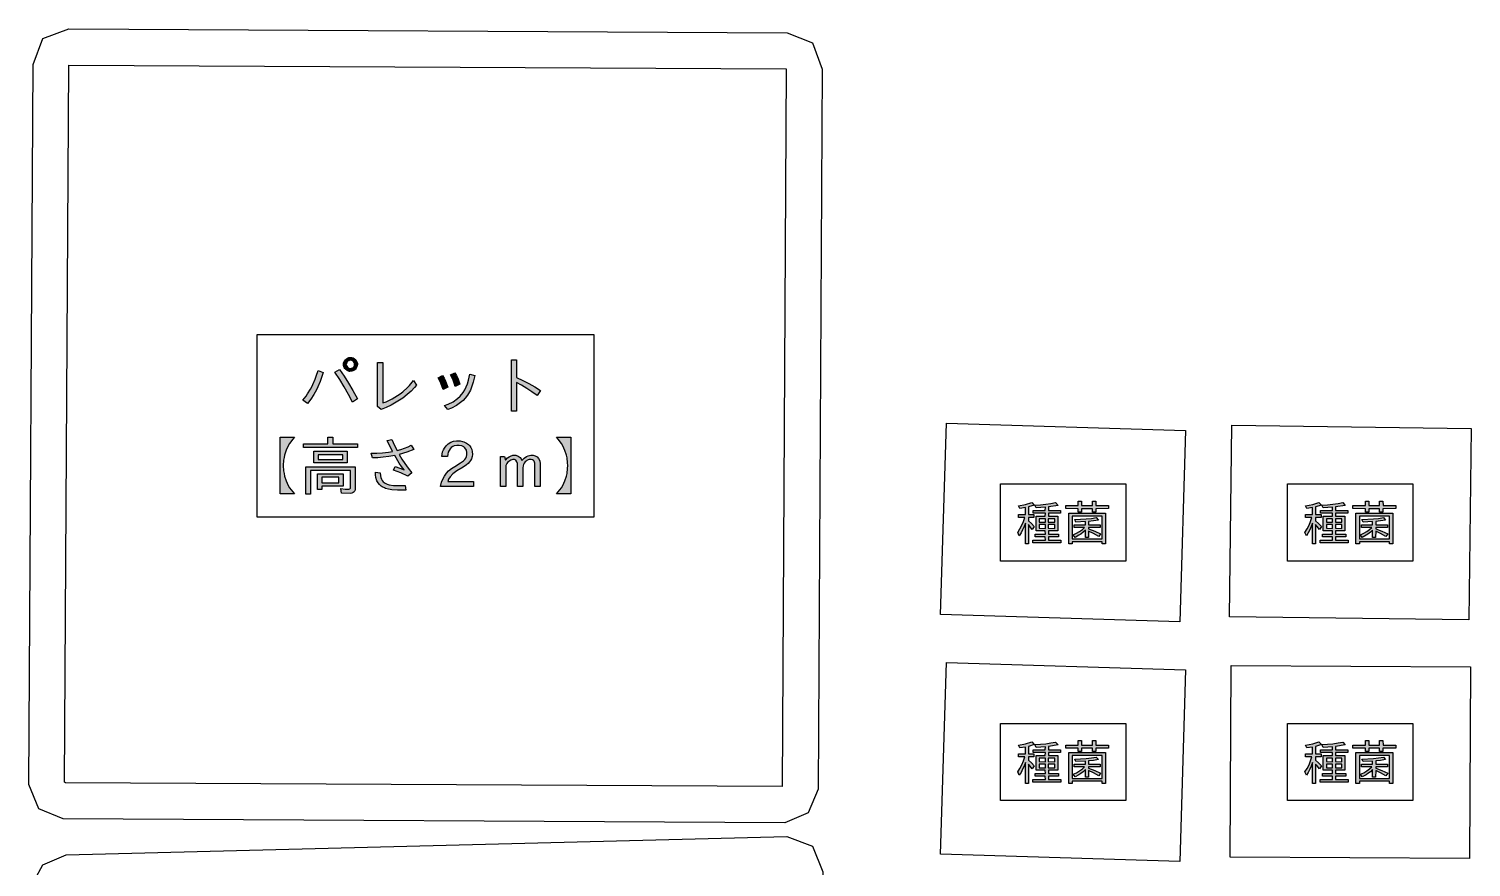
# Model space of a CAD drawing. Header units: millimetres. Extents: x -851 to 12103, y -752 to 16103.
# Drawn here: x 2089 to 5103, y 12330 to 14081 of the extents above; entities that cross this region are included whole.
import ezdxf

# ---------------------------------------------------------------- set-up
doc = ezdxf.new("R2010")
doc.units = ezdxf.units.MM
for name, color, linetype in [('名称ラベル', 1, 'Continuous'), ('荷', 34, 'Continuous'), ('設備', 5, 'Continuous')]:
    doc.layers.add(name, color=color, linetype=linetype)

msp = doc.modelspace()

# ---------------------------------------------------------------- hatches: boundary and pattern name
at = {"layer": '名称ラベル'}
h = msp.add_hatch(color=1, dxfattribs=at)
h.paths.add_polyline_path([(2746.8, 13377.7), (2746.8, 13382.9), (2747.7, 13386.2), (2749.4, 13389), (2751.8, 13391.5), (2754.8, 13393.4), (2757.6, 13394.5), (2764.2, 13394.6), (2766.9, 13393.7), (2768.7, 13392.8), (2772.5, 13389.4), (2774.7, 13385.6), (2775.5, 13383.1), (2775.7, 13380.4), (2775.4, 13377.7), (2774.6, 13375.1), (2773.3, 13372.6), (2771.8, 13370.5), (2770, 13368.8), (2768.1, 13367.5), (2765.9, 13366.6), (2763.6, 13366), (2758.2, 13366.2), (2759.8, 13366.2), (2757.1, 13366.5), (2754.4, 13367.6), (2751, 13370), (2749.3, 13371.9), (2748, 13374)])
h.paths.add_polyline_path([(2758.1, 13388.5), (2755.1, 13386.7), (2753.2, 13384.3), (2752.6, 13382.1), (2752.4, 13380.4), (2752.7, 13378.5), (2753.3, 13376.9), (2755.3, 13374), (2757.6, 13372.4), (2760.4, 13371.6), (2766.6, 13371.6), (2762.7, 13371.8), (2766.1, 13373.2), (2768.6, 13375.8), (2769.7, 13378.5), (2769.7, 13382.3), (2768.8, 13384.6), (2767.3, 13386.5), (2765.5, 13387.9), (2763.2, 13388.9), (2767.3, 13388.9), (2759.4, 13389.1), (2759.8, 13389), (2751.5, 13388.3)])
for points in [[(2817.3, 13384), (2828.8, 13384), (2828.8, 13299.7), (2835.5, 13302.4), (2848, 13308.4), (2854, 13311.8), (2865, 13319.1), (2870.2, 13323.1), (2879.9, 13331.8), (2884.3, 13336.5), (2892.5, 13346.5), (2898.8, 13337), (2894.7, 13331.8), (2887.7, 13324.3), (2879.5, 13317.1), (2870.2, 13310.1), (2856.4, 13301.1), (2846, 13295.3), (2835.7, 13290.2), (2825.4, 13286.1), (2817.3, 13292.3)], [(3097.4, 13282.9), (3097.4, 13390), (3108.2, 13390), (3108.2, 13353), (3121.2, 13346.7), (3133.9, 13340.1), (3146.2, 13333.1), (3158.1, 13325.7), (3151.1, 13315), (3140.2, 13323), (3129.4, 13330.2), (3118.7, 13336.6), (3108.2, 13342.2), (3108.2, 13282.9)], [(2661.4, 13305.9), (2668.3, 13314.3), (2671.5, 13318.8), (2677.4, 13328.3), (2680.2, 13333.4), (2682.7, 13338.6), (2687.4, 13349.6), (2689.5, 13355.4), (2693.3, 13367.5), (2704.2, 13363.7), (2697.8, 13344.7), (2692.8, 13333.1), (2690.1, 13327.5), (2684.3, 13317.1), (2678, 13307.4), (2671.1, 13298.5)], [(2728.7, 13364.2), (2738.3, 13369.3), (2747.6, 13355.9), (2757, 13341.3), (2766.3, 13325.5), (2775.7, 13308.4), (2765, 13301.2), (2757, 13317.6), (2748.2, 13333.5), (2738.8, 13349.1)], [(2944.2, 13352.4), (2953.3, 13356.8), (2956.5, 13351.2), (2959.4, 13345.3), (2964.3, 13332.4), (2954.6, 13327.7), (2949.7, 13340.9)], [(2957.7, 13294.4), (2965.5, 13297.2), (2975.9, 13302.4), (2985, 13308.8), (2990.3, 13313.7), (2996.8, 13321.6), (3000.2, 13327), (3003.1, 13333.1), (3005.7, 13339.9), (3007.8, 13347.3), (3010.3, 13359.6), (3020.7, 13357.1), (3017.6, 13343.1), (3014.9, 13334.5), (3011.6, 13326.7), (3007.7, 13319.4), (3005.6, 13316.1), (3000.9, 13309.8), (2996.4, 13305), (2991.3, 13300.5), (2982.5, 13294.3), (2972.3, 13289), (2964.7, 13285.8)], [(2970, 13358.4), (2979.4, 13362.8), (2982.5, 13357.3), (2985.3, 13351.5), (2987.8, 13345.3), (2989.9, 13338.8), (2980, 13334.2), (2977.9, 13341), (2975.5, 13347.3), (2972.9, 13353.1)], [(2614.1, 13109.7), (2614.1, 13228.3), (2644.2, 13228.3), (2640.4, 13224.1), (2633.9, 13215.2), (2628.7, 13205.9), (2626.6, 13201), (2623.3, 13190.8), (2622.2, 13185.6), (2621.4, 13180.2), (2620.7, 13169), (2621.4, 13157.8), (2622.2, 13152.4), (2623.3, 13147.1), (2626.6, 13137), (2631.2, 13127.3), (2633.9, 13122.7), (2637, 13118.3), (2644.2, 13109.7)], [(2663.1, 13206.8), (2663.1, 13214.7), (2713.9, 13214.7), (2713.9, 13228.6), (2723.9, 13228.6), (2723.9, 13214.7), (2775.5, 13214.7), (2775.5, 13206.8)], [(2804.2, 13195.1), (2816, 13195), (2828.2, 13195.5), (2840.2, 13196.8), (2848.9, 13198.2), (2837.9, 13221.1), (2847.5, 13223.8), (2853.2, 13210.7), (2858.5, 13200.4), (2866.4, 13202.6), (2874, 13205.2), (2881.3, 13208.1), (2888.2, 13211.4), (2893.8, 13202.6), (2878.9, 13196.7), (2863.1, 13192), (2868.7, 13182.5), (2874.9, 13173), (2881.7, 13163.5), (2889, 13153.9), (2880.8, 13146.9), (2866.6, 13153.8), (2851.3, 13159.5), (2854.2, 13167), (2863.9, 13163.8), (2873, 13160.2), (2868, 13166.8), (2863.1, 13173.9), (2853.7, 13189.8), (2841.5, 13187.8), (2829.7, 13186.4), (2818.3, 13185.5), (2807.2, 13185.3)], [(2949.2, 13125.4), (2951.4, 13134.3), (2954.5, 13142.3), (2957.2, 13147.1), (2961.9, 13153.5), (2966.2, 13157.9), (2971.9, 13162.6), (2978.8, 13167.2), (2991.2, 13174.5), (2997.2, 13179), (2999.8, 13181.5), (3002, 13184.5), (3003.4, 13187.7), (3004.2, 13191.2), (3004.3, 13196.4), (3003.2, 13201.3), (3002.3, 13203.4), (2999.6, 13206.8), (2997.9, 13208.2), (2993.6, 13210.1), (2988.3, 13211.1), (2983.3, 13211.2), (2977.9, 13210.1), (2974.7, 13208.6), (2971.8, 13206.5), (2969.3, 13203.9), (2967.2, 13200.6), (2965.5, 13197), (2964.4, 13192.8), (2963.7, 13188.2), (2952, 13188.2), (2952.6, 13193), (2953.7, 13197.5), (2955.2, 13201.7), (2957.2, 13205.5), (2960.9, 13210.4), (2965.5, 13214.6), (2970.8, 13217.7), (2976.6, 13219.8), (2982.9, 13220.7), (2990.3, 13220.4), (2995.1, 13219.5), (2998.1, 13218.6), (3003.6, 13216), (3007.4, 13213.3), (3010.4, 13210.2), (3012.8, 13206.6), (3014.5, 13202.7), (3015.5, 13198.4), (3015.8, 13191.8), (3015.3, 13188.1), (3013.6, 13182.9), (3011.8, 13179.6), (3009.5, 13176.5), (3006.6, 13173.6), (3003.3, 13170.8), (2996.3, 13166), (2983, 13158.2), (2975.1, 13152.1), (2969.1, 13145.5), (2966.2, 13140.7), (2964.2, 13135.8), (3018.4, 13135.8), (3018.4, 13125.4)], [(3191.5, 13228.3), (3221.6, 13228.3), (3221.6, 13109.7), (3191.5, 13109.7), (3195.3, 13114), (3201.8, 13122.8), (3204.6, 13127.4), (3209.1, 13137), (3212.4, 13147.1), (3213.5, 13152.4), (3214.8, 13163.2), (3215, 13168.8), (3214.8, 13174.5), (3213.5, 13185.4), (3212.4, 13190.7), (3209.1, 13200.8), (3204.6, 13210.5), (3201.8, 13215.1), (3195.3, 13224)], [(3074.3, 13125.4), (3074.3, 13188.3), (3082.8, 13188.3), (3084.7, 13180.4), (3089.2, 13184.9), (3092.3, 13187.3), (3095.4, 13189), (3100.1, 13190.5), (3105, 13190.7), (3106.8, 13190.5), (3111.4, 13188.8), (3115.3, 13185.8), (3117.5, 13182.9), (3119.4, 13179.5), (3123.8, 13184.4), (3128.7, 13188), (3132.1, 13189.6), (3137.6, 13190.7), (3142.9, 13190.6), (3147.3, 13189.3), (3151, 13187), (3154, 13183.6), (3156.4, 13178.7), (3157.6, 13172.9), (3157.7, 13125.4), (3146.6, 13125.4), (3146.6, 13170.1), (3146.3, 13173.7), (3144.9, 13177.9), (3143.4, 13179.8), (3141.3, 13181.1), (3138.6, 13181.8), (3137.2, 13181.8), (3134.3, 13181.5), (3132.5, 13181), (3129.8, 13179.6), (3128.1, 13178.3), (3126.5, 13176.8), (3124.3, 13174), (3122.8, 13171), (3122.1, 13168.8), (3121.5, 13164.1), (3121.5, 13125.4), (3110.4, 13125.4), (3110.4, 13170.1), (3110.1, 13173.4), (3108.9, 13176.9), (3106.3, 13180.1), (3103.7, 13181.5), (3100.4, 13181.8), (3095.9, 13180.6), (3091.7, 13177.8), (3089.2, 13175.2), (3087.8, 13173.2), (3086, 13168.9), (3085.4, 13164.1), (3085.4, 13125.4)], [(2667.9, 13109.5), (2667.9, 13166.5), (2770.7, 13166.5), (2770.6, 13119.2), (2770, 13116.5), (2769.4, 13115.3), (2768.6, 13114.3), (2766.5, 13112.6), (2763.8, 13111.5), (2760.4, 13111), (2742.4, 13111.5), (2741.1, 13121), (2749.7, 13119.9), (2757.4, 13119.6), (2759.8, 13120.3), (2760.8, 13121.5), (2761.3, 13123.9), (2761.3, 13158.9), (2677.3, 13158.9), (2677.3, 13109.5)], [(2813.6, 13149.9), (2813.7, 13155.3), (2823.1, 13153.7), (2823.6, 13147.5), (2824.4, 13143.8), (2825.7, 13140.6), (2827.4, 13137.7), (2829.5, 13135.2), (2833.7, 13132), (2837.6, 13130.3), (2842.2, 13128.9), (2850.7, 13127.7), (2860.9, 13127.2), (2875.7, 13127.7), (2876.8, 13117.7), (2859.5, 13117.5), (2847.5, 13118.4), (2840.6, 13119.6), (2834.6, 13121.2), (2831.9, 13122.2), (2827.2, 13124.6), (2825.2, 13126), (2821.6, 13129.2), (2818.7, 13132.9), (2816.5, 13137.1), (2814.3, 13144.4)], [(4155.1, 13029.3), (4159.7, 13036.7), (4163.8, 13044.4), (4167.2, 13052.4), (4170, 13060.7), (4156.5, 13060.8), (4156.5, 13067), (4171.1, 13067.1), (4171.1, 13081.3), (4159.5, 13079.5), (4156.8, 13085.2), (4171.7, 13088), (4184.6, 13091.8), (4189.9, 13086.2), (4177.6, 13082.7), (4177.6, 13067.1), (4188.9, 13067), (4188.9, 13060.8), (4177.6, 13060.8), (4177.6, 13053.7), (4183.7, 13048.3), (4189.8, 13041.9), (4185.5, 13035.7), (4180.8, 13042.1), (4177.6, 13045.8), (4177.6, 13005.3), (4171.1, 13005.3), (4171.1, 13048.7), (4168.5, 13041.6), (4165.5, 13034.8), (4162.2, 13028.4), (4158.5, 13022.5)], [(4255.6, 13079.1), (4255.6, 13085.4), (4281.5, 13085.4), (4281.5, 13094.7), (4288.5, 13094.7), (4288.5, 13085.4), (4311.2, 13085.4), (4311.3, 13094.7), (4318.3, 13094.7), (4318.3, 13085.4), (4344.9, 13085.4), (4344.9, 13079.1), (4318.3, 13079), (4318.3, 13072), (4311.3, 13072), (4311.2, 13079.1), (4288.5, 13079.1), (4288.5, 13072), (4281.5, 13072), (4281.5, 13079.1)], [(4755.1, 13029.3), (4759.7, 13036.7), (4763.8, 13044.4), (4767.2, 13052.4), (4770, 13060.7), (4756.5, 13060.8), (4756.5, 13067), (4771.1, 13067.1), (4771.1, 13081.3), (4759.5, 13079.5), (4756.8, 13085.2), (4771.7, 13088), (4784.6, 13091.8), (4789.9, 13086.2), (4777.6, 13082.7), (4777.6, 13067.1), (4788.9, 13067), (4788.9, 13060.8), (4777.6, 13060.8), (4777.6, 13053.7), (4783.7, 13048.3), (4789.8, 13041.9), (4785.5, 13035.7), (4780.8, 13042.1), (4777.6, 13045.8), (4777.6, 13005.3), (4771.1, 13005.3), (4771.1, 13048.7), (4768.5, 13041.6), (4765.5, 13034.8), (4762.2, 13028.4), (4758.5, 13022.5)], [(4855.6, 13079.1), (4855.6, 13085.4), (4881.5, 13085.4), (4881.5, 13094.7), (4888.5, 13094.7), (4888.5, 13085.4), (4911.2, 13085.4), (4911.3, 13094.7), (4918.3, 13094.7), (4918.3, 13085.4), (4944.9, 13085.4), (4944.9, 13079.1), (4918.3, 13079), (4918.3, 13072), (4911.3, 13072), (4911.2, 13079.1), (4888.5, 13079.1), (4888.5, 13072), (4881.5, 13072), (4881.5, 13079.1)], [(4271.3, 13024.4), (4278.3, 13027.6), (4284.6, 13031.3), (4290.2, 13035.4), (4295, 13039.8), (4273.4, 13039.8), (4273.4, 13045.4), (4296.6, 13045.5), (4296.6, 13051.9), (4276.8, 13051.1), (4274.5, 13056.2), (4298.2, 13057.6), (4309.1, 13058.8), (4319.4, 13060.4), (4323.8, 13054.9), (4313.3, 13053.3), (4303.1, 13052.3), (4303, 13045.5), (4327.6, 13045.4), (4327.6, 13039.8), (4303.1, 13039.8), (4303, 13037), (4316, 13032.1), (4328.3, 13026.6), (4324.5, 13021.2), (4313.5, 13027.1), (4303.1, 13031.9), (4303, 13018.5), (4296.6, 13018.5), (4296.6, 13034.1), (4292, 13029.8), (4286.9, 13025.8), (4283.2, 13023.4), (4275.2, 13019.1)], [(4871.3, 13024.4), (4878.3, 13027.6), (4884.6, 13031.3), (4890.2, 13035.4), (4895, 13039.8), (4873.4, 13039.8), (4873.4, 13045.4), (4896.6, 13045.5), (4896.6, 13051.9), (4876.8, 13051.1), (4874.5, 13056.2), (4898.2, 13057.6), (4909.1, 13058.8), (4919.4, 13060.4), (4923.8, 13054.9), (4913.3, 13053.3), (4903.1, 13052.3), (4903, 13045.5), (4927.6, 13045.4), (4927.6, 13039.8), (4903.1, 13039.8), (4903, 13037), (4916, 13032.1), (4928.3, 13026.6), (4924.5, 13021.2), (4913.5, 13027.1), (4903.1, 13031.9), (4903, 13018.5), (4896.6, 13018.5), (4896.6, 13034.1), (4892, 13029.8), (4886.9, 13025.8), (4883.2, 13023.4), (4875.2, 13019.1)], [(4155.1, 12529.3), (4159.7, 12536.7), (4163.8, 12544.4), (4167.2, 12552.4), (4170, 12560.7), (4156.5, 12560.8), (4156.5, 12567), (4171.1, 12567.1), (4171.1, 12581.3), (4159.5, 12579.5), (4156.8, 12585.2), (4171.7, 12588), (4184.6, 12591.8), (4189.9, 12586.2), (4177.6, 12582.7), (4177.6, 12567.1), (4188.9, 12567), (4188.9, 12560.8), (4177.6, 12560.8), (4177.6, 12553.7), (4183.7, 12548.3), (4189.8, 12541.9), (4185.5, 12535.7), (4180.8, 12542.1), (4177.6, 12545.8), (4177.6, 12505.3), (4171.1, 12505.3), (4171.1, 12548.7), (4168.5, 12541.6), (4165.5, 12534.8), (4162.2, 12528.4), (4158.5, 12522.5)], [(4255.6, 12579.1), (4255.6, 12585.4), (4281.5, 12585.4), (4281.5, 12594.7), (4288.5, 12594.7), (4288.5, 12585.4), (4311.2, 12585.4), (4311.3, 12594.7), (4318.3, 12594.7), (4318.3, 12585.4), (4344.9, 12585.4), (4344.9, 12579.1), (4318.3, 12579), (4318.3, 12572), (4311.3, 12572), (4311.2, 12579.1), (4288.5, 12579.1), (4288.5, 12572), (4281.5, 12572), (4281.5, 12579.1)], [(4755.1, 12529.3), (4759.7, 12536.7), (4763.8, 12544.4), (4767.2, 12552.4), (4770, 12560.7), (4756.5, 12560.8), (4756.5, 12567), (4771.1, 12567.1), (4771.1, 12581.3), (4759.5, 12579.5), (4756.8, 12585.2), (4771.7, 12588), (4784.6, 12591.8), (4789.9, 12586.2), (4777.6, 12582.7), (4777.6, 12567.1), (4788.9, 12567), (4788.9, 12560.8), (4777.6, 12560.8), (4777.6, 12553.7), (4783.7, 12548.3), (4789.8, 12541.9), (4785.5, 12535.7), (4780.8, 12542.1), (4777.6, 12545.8), (4777.6, 12505.3), (4771.1, 12505.3), (4771.1, 12548.7), (4768.5, 12541.6), (4765.5, 12534.8), (4762.2, 12528.4), (4758.5, 12522.5)], [(4855.6, 12579.1), (4855.6, 12585.4), (4881.5, 12585.4), (4881.5, 12594.7), (4888.5, 12594.7), (4888.5, 12585.4), (4911.2, 12585.4), (4911.3, 12594.7), (4918.3, 12594.7), (4918.3, 12585.4), (4944.9, 12585.4), (4944.9, 12579.1), (4918.3, 12579), (4918.3, 12572), (4911.3, 12572), (4911.2, 12579.1), (4888.5, 12579.1), (4888.5, 12572), (4881.5, 12572), (4881.5, 12579.1)], [(4271.3, 12524.4), (4278.3, 12527.6), (4284.6, 12531.3), (4290.2, 12535.4), (4295, 12539.8), (4273.4, 12539.8), (4273.4, 12545.4), (4296.6, 12545.5), (4296.6, 12551.9), (4276.8, 12551.1), (4274.5, 12556.2), (4298.2, 12557.6), (4309.1, 12558.8), (4319.4, 12560.4), (4323.8, 12554.9), (4313.3, 12553.3), (4303.1, 12552.3), (4303, 12545.5), (4327.6, 12545.4), (4327.6, 12539.8), (4303.1, 12539.8), (4303, 12537), (4316, 12532.1), (4328.3, 12526.6), (4324.5, 12521.2), (4313.5, 12527.1), (4303.1, 12531.9), (4303, 12518.5), (4296.6, 12518.5), (4296.6, 12534.1), (4292, 12529.8), (4286.9, 12525.8), (4283.2, 12523.4), (4275.2, 12519.1)], [(4871.3, 12524.4), (4878.3, 12527.6), (4884.6, 12531.3), (4890.2, 12535.4), (4895, 12539.8), (4873.4, 12539.8), (4873.4, 12545.4), (4896.6, 12545.5), (4896.6, 12551.9), (4876.8, 12551.1), (4874.5, 12556.2), (4898.2, 12557.6), (4909.1, 12558.8), (4919.4, 12560.4), (4923.8, 12554.9), (4913.3, 12553.3), (4903.1, 12552.3), (4903, 12545.5), (4927.6, 12545.4), (4927.6, 12539.8), (4903.1, 12539.8), (4903, 12537), (4916, 12532.1), (4928.3, 12526.6), (4924.5, 12521.2), (4913.5, 12527.1), (4903.1, 12531.9), (4903, 12518.5), (4896.6, 12518.5), (4896.6, 12534.1), (4892, 12529.8), (4886.9, 12525.8), (4883.2, 12523.4), (4875.2, 12519.1)]]:
    msp.add_hatch(color=1, dxfattribs=at).paths.add_polyline_path(points)
h = msp.add_hatch(color=1, dxfattribs=at)
h.paths.add_polyline_path([(2684.5, 13174.4), (2684.5, 13198.9), (2754.2, 13198.9), (2754.2, 13174.4)])
h.paths.add_polyline_path([(2693.7, 13191.7), (2693.7, 13181.6), (2744.9, 13181.6), (2744.9, 13191.7)])
h = msp.add_hatch(color=1, dxfattribs=at)
h.paths.add_polyline_path([(2692.3, 13118.7), (2692.3, 13151.5), (2745.8, 13151.5), (2745.8, 13126.3), (2701.2, 13126.3), (2701.1, 13118.7)])
h.paths.add_polyline_path([(2701.2, 13144.5), (2701.2, 13133.3), (2737, 13133.3), (2737, 13144.5)])
h = msp.add_hatch(color=1, dxfattribs=at)
h.paths.add_polyline_path([(4187, 13007.8), (4187, 13013.5), (4212.9, 13013.5), (4212.8, 13020.4), (4191.9, 13020.4), (4191.9, 13025.8), (4212.8, 13025.8), (4212.8, 13032.6), (4193.7, 13032.6), (4193.7, 13063.4), (4212.8, 13063.4), (4212.8, 13069.7), (4187.8, 13069.7), (4187.8, 13075.3), (4212.8, 13075.3), (4212.8, 13082), (4193.6, 13080.7), (4190.8, 13086.5), (4202.6, 13087.1), (4213.8, 13088.1), (4224.4, 13089.7), (4234.4, 13091.7), (4239.5, 13085.8), (4219.3, 13082.7), (4219.3, 13075.3), (4244.6, 13075.3), (4244.6, 13069.7), (4219.3, 13069.7), (4219.3, 13063.4), (4238.9, 13063.4), (4238.9, 13032.6), (4219.3, 13032.6), (4219.3, 13025.8), (4240.5, 13025.8), (4240.5, 13020.4), (4219.3, 13020.4), (4219.3, 13013.5), (4245.5, 13013.5), (4245.5, 13007.8)])
h.paths.add_polyline_path([(4219.1, 13038), (4232.6, 13037.9), (4232.6, 13045.7), (4219.1, 13045.8)])
h.paths.add_polyline_path([(4219.1, 13050.7), (4232.6, 13050.6), (4232.6, 13058.1), (4219.1, 13058.1)])
h.paths.add_polyline_path([(4200.1, 13038), (4213, 13037.9), (4213, 13045.7), (4200.1, 13045.8)])
h.paths.add_polyline_path([(4200.1, 13050.7), (4213, 13050.6), (4213, 13058.1), (4200.1, 13058.1)])
h = msp.add_hatch(color=1, dxfattribs=at)
h.paths.add_polyline_path([(4787, 13007.8), (4787, 13013.5), (4812.9, 13013.5), (4812.8, 13020.4), (4791.9, 13020.4), (4791.9, 13025.8), (4812.8, 13025.8), (4812.8, 13032.6), (4793.7, 13032.6), (4793.7, 13063.4), (4812.8, 13063.4), (4812.8, 13069.7), (4787.8, 13069.7), (4787.8, 13075.3), (4812.8, 13075.3), (4812.8, 13082), (4793.6, 13080.7), (4790.8, 13086.5), (4802.6, 13087.1), (4813.8, 13088.1), (4824.4, 13089.7), (4834.4, 13091.7), (4839.5, 13085.8), (4819.3, 13082.7), (4819.3, 13075.3), (4844.6, 13075.3), (4844.6, 13069.7), (4819.3, 13069.7), (4819.3, 13063.4), (4838.9, 13063.4), (4838.9, 13032.6), (4819.3, 13032.6), (4819.3, 13025.8), (4840.5, 13025.8), (4840.5, 13020.4), (4819.3, 13020.4), (4819.3, 13013.5), (4845.5, 13013.5), (4845.5, 13007.8)])
h.paths.add_polyline_path([(4819.1, 13038), (4832.6, 13037.9), (4832.6, 13045.7), (4819.1, 13045.8)])
h.paths.add_polyline_path([(4819.1, 13050.7), (4832.6, 13050.6), (4832.6, 13058.1), (4819.1, 13058.1)])
h.paths.add_polyline_path([(4800.1, 13038), (4813, 13037.9), (4813, 13045.7), (4800.1, 13045.8)])
h.paths.add_polyline_path([(4800.1, 13050.7), (4813, 13050.6), (4813, 13058.1), (4800.1, 13058.1)])
h = msp.add_hatch(color=1, dxfattribs=at)
h.paths.add_polyline_path([(4261.9, 13069.6), (4338.9, 13069.6), (4338.9, 13005.3), (4331.8, 13005.3), (4331.8, 13009.8), (4269, 13009.8), (4269, 13005.3), (4261.9, 13005.3)])
h.paths.add_polyline_path([(4331.8, 13015.8), (4331.8, 13063.6), (4269, 13063.6), (4269, 13015.8)])
h = msp.add_hatch(color=1, dxfattribs=at)
h.paths.add_polyline_path([(4861.9, 13069.6), (4938.9, 13069.6), (4938.9, 13005.3), (4931.8, 13005.3), (4931.8, 13009.8), (4869, 13009.8), (4869, 13005.3), (4861.9, 13005.3)])
h.paths.add_polyline_path([(4931.8, 13015.8), (4931.8, 13063.6), (4869, 13063.6), (4869, 13015.8)])
h = msp.add_hatch(color=1, dxfattribs=at)
h.paths.add_polyline_path([(4187, 12507.8), (4187, 12513.5), (4212.9, 12513.5), (4212.8, 12520.4), (4191.9, 12520.4), (4191.9, 12525.8), (4212.8, 12525.8), (4212.8, 12532.6), (4193.7, 12532.6), (4193.7, 12563.4), (4212.8, 12563.4), (4212.8, 12569.7), (4187.8, 12569.7), (4187.8, 12575.3), (4212.8, 12575.3), (4212.8, 12582), (4193.6, 12580.7), (4190.8, 12586.5), (4202.6, 12587.1), (4213.8, 12588.1), (4224.4, 12589.7), (4234.4, 12591.7), (4239.5, 12585.8), (4219.3, 12582.7), (4219.3, 12575.3), (4244.6, 12575.3), (4244.6, 12569.7), (4219.3, 12569.7), (4219.3, 12563.4), (4238.9, 12563.4), (4238.9, 12532.6), (4219.3, 12532.6), (4219.3, 12525.8), (4240.5, 12525.8), (4240.5, 12520.4), (4219.3, 12520.4), (4219.3, 12513.5), (4245.5, 12513.5), (4245.5, 12507.8)])
h.paths.add_polyline_path([(4219.1, 12538), (4232.6, 12537.9), (4232.6, 12545.7), (4219.1, 12545.8)])
h.paths.add_polyline_path([(4219.1, 12550.7), (4232.6, 12550.6), (4232.6, 12558.1), (4219.1, 12558.1)])
h.paths.add_polyline_path([(4200.1, 12538), (4213, 12537.9), (4213, 12545.7), (4200.1, 12545.8)])
h.paths.add_polyline_path([(4200.1, 12550.7), (4213, 12550.6), (4213, 12558.1), (4200.1, 12558.1)])
h = msp.add_hatch(color=1, dxfattribs=at)
h.paths.add_polyline_path([(4261.9, 12569.6), (4338.9, 12569.6), (4338.9, 12505.3), (4331.8, 12505.3), (4331.8, 12509.8), (4269, 12509.8), (4269, 12505.3), (4261.9, 12505.3)])
h.paths.add_polyline_path([(4331.8, 12515.8), (4331.8, 12563.6), (4269, 12563.6), (4269, 12515.8)])
h = msp.add_hatch(color=1, dxfattribs=at)
h.paths.add_polyline_path([(4787, 12507.8), (4787, 12513.5), (4812.9, 12513.5), (4812.8, 12520.4), (4791.9, 12520.4), (4791.9, 12525.8), (4812.8, 12525.8), (4812.8, 12532.6), (4793.7, 12532.6), (4793.7, 12563.4), (4812.8, 12563.4), (4812.8, 12569.7), (4787.8, 12569.7), (4787.8, 12575.3), (4812.8, 12575.3), (4812.8, 12582), (4793.6, 12580.7), (4790.8, 12586.5), (4802.6, 12587.1), (4813.8, 12588.1), (4824.4, 12589.7), (4834.4, 12591.7), (4839.5, 12585.8), (4819.3, 12582.7), (4819.3, 12575.3), (4844.6, 12575.3), (4844.6, 12569.7), (4819.3, 12569.7), (4819.3, 12563.4), (4838.9, 12563.4), (4838.9, 12532.6), (4819.3, 12532.6), (4819.3, 12525.8), (4840.5, 12525.8), (4840.5, 12520.4), (4819.3, 12520.4), (4819.3, 12513.5), (4845.5, 12513.5), (4845.5, 12507.8)])
h.paths.add_polyline_path([(4819.1, 12538), (4832.6, 12537.9), (4832.6, 12545.7), (4819.1, 12545.8)])
h.paths.add_polyline_path([(4819.1, 12550.7), (4832.6, 12550.6), (4832.6, 12558.1), (4819.1, 12558.1)])
h.paths.add_polyline_path([(4800.1, 12538), (4813, 12537.9), (4813, 12545.7), (4800.1, 12545.8)])
h.paths.add_polyline_path([(4800.1, 12550.7), (4813, 12550.6), (4813, 12558.1), (4800.1, 12558.1)])
h = msp.add_hatch(color=1, dxfattribs=at)
h.paths.add_polyline_path([(4861.9, 12569.6), (4938.9, 12569.6), (4938.9, 12505.3), (4931.8, 12505.3), (4931.8, 12509.8), (4869, 12509.8), (4869, 12505.3), (4861.9, 12505.3)])
h.paths.add_polyline_path([(4931.8, 12515.8), (4931.8, 12563.6), (4869, 12563.6), (4869, 12515.8)])

# ---------------------------------------------------------------- linework, layer by layer
for points in [[(2566.1, 13061.5), (2566.1, 13442.9), (3269.6, 13442.9), (3269.6, 13061.5)], [(2746.8, 13377.7), (2746.8, 13382.9), (2747.7, 13386.1), (2749.4, 13389), (2751.8, 13391.5), (2754.8, 13393.5), (2757.6, 13394.5), (2764.2, 13394.6), (2766.9, 13393.7), (2768.7, 13392.8), (2772.5, 13389.5), (2774.7, 13385.6), (2775.5, 13383.1), (2775.7, 13380.4), (2775.4, 13377.7), (2774.6, 13375.1), (2773.3, 13372.6), (2771.8, 13370.5), (2770, 13368.9), (2768.1, 13367.5), (2765.9, 13366.6), (2763.6, 13366), (2758.2, 13366.2), (2759.8, 13366.2), (2757.1, 13366.5), (2754.4, 13367.6), (2751, 13370), (2749.3, 13371.9), (2748, 13374)], [(2758.1, 13388.5), (2755.1, 13386.7), (2753.2, 13384.3), (2752.6, 13382.1), (2752.4, 13380.4), (2752.7, 13378.5), (2753.3, 13376.9), (2755.3, 13374), (2757.6, 13372.4), (2760.4, 13371.6), (2766.6, 13371.6), (2762.7, 13371.8), (2766.1, 13373.2), (2768.6, 13375.8), (2769.7, 13378.5), (2769.7, 13382.3), (2768.8, 13384.6), (2767.3, 13386.5), (2765.5, 13387.9), (2763.2, 13388.9), (2767.3, 13388.9), (2759.4, 13389.1), (2759.8, 13389), (2751.5, 13388.3)], [(2817.3, 13384), (2828.8, 13384), (2828.8, 13299.7), (2835.5, 13302.4), (2848, 13308.4), (2853.9, 13311.8), (2865.1, 13319.1), (2870.2, 13323.1), (2879.9, 13331.8), (2884.3, 13336.5), (2892.5, 13346.5), (2898.8, 13337), (2894.7, 13331.8), (2887.7, 13324.3), (2879.5, 13317.1), (2870.2, 13310), (2856.4, 13301.1), (2846, 13295.3), (2835.7, 13290.2), (2825.4, 13286), (2817.3, 13292.3)], [(3097.4, 13282.9), (3097.4, 13390), (3108.2, 13390), (3108.2, 13353), (3121.2, 13346.7), (3133.9, 13340.1), (3146.2, 13333.1), (3158.1, 13325.7), (3151.1, 13315), (3140.2, 13323), (3129.4, 13330.2), (3118.7, 13336.6), (3108.2, 13342.2), (3108.2, 13282.9)], [(2661.4, 13305.9), (2668.3, 13314.3), (2671.5, 13318.8), (2677.4, 13328.3), (2680.2, 13333.4), (2682.7, 13338.6), (2687.4, 13349.6), (2689.6, 13355.4), (2693.3, 13367.5), (2704.2, 13363.7), (2697.8, 13344.8), (2692.8, 13333.1), (2690.1, 13327.5), (2684.3, 13317.1), (2678, 13307.4), (2671.1, 13298.5)], [(2728.7, 13364.2), (2738.3, 13369.3), (2747.6, 13355.9), (2757, 13341.3), (2766.3, 13325.5), (2775.7, 13308.4), (2765, 13301.2), (2757, 13317.6), (2748.2, 13333.5), (2738.8, 13349.1)], [(2944.2, 13352.4), (2953.3, 13356.8), (2956.5, 13351.2), (2959.4, 13345.3), (2964.3, 13332.4), (2954.6, 13327.7), (2949.7, 13340.9)], [(2957.7, 13294.4), (2965.5, 13297.2), (2975.9, 13302.4), (2985, 13308.8), (2990.3, 13313.7), (2996.8, 13321.6), (3000.2, 13327), (3003.1, 13333.1), (3005.7, 13339.9), (3007.8, 13347.3), (3010.3, 13359.6), (3020.7, 13357.1), (3017.6, 13343.1), (3014.9, 13334.5), (3011.6, 13326.6), (3007.7, 13319.4), (3005.6, 13316.1), (3000.9, 13309.8), (2996.4, 13305), (2991.3, 13300.5), (2982.5, 13294.3), (2972.3, 13289), (2964.7, 13285.8)], [(2970, 13358.4), (2979.4, 13362.8), (2982.5, 13357.3), (2985.3, 13351.5), (2987.8, 13345.3), (2989.9, 13338.8), (2980, 13334.2), (2977.9, 13341), (2975.5, 13347.3), (2972.9, 13353.1)], [(2614.1, 13109.7), (2614.1, 13228.3), (2644.2, 13228.3), (2640.4, 13224.1), (2633.9, 13215.2), (2628.7, 13205.9), (2626.6, 13201), (2623.3, 13190.9), (2622.2, 13185.6), (2621.4, 13180.2), (2620.7, 13169), (2621.4, 13157.8), (2622.2, 13152.4), (2623.3, 13147.1), (2626.6, 13137), (2631.2, 13127.3), (2633.9, 13122.7), (2637, 13118.3), (2644.2, 13109.7)], [(2663.1, 13206.8), (2663.1, 13214.7), (2713.9, 13214.7), (2713.9, 13228.5), (2723.9, 13228.5), (2723.9, 13214.7), (2775.5, 13214.7), (2775.5, 13206.8)], [(2804.2, 13195.1), (2816, 13195), (2828.2, 13195.5), (2840.2, 13196.8), (2848.9, 13198.2), (2837.9, 13221.1), (2847.5, 13223.8), (2853.2, 13210.7), (2858.5, 13200.4), (2866.4, 13202.6), (2874, 13205.2), (2881.3, 13208.1), (2888.2, 13211.4), (2893.8, 13202.6), (2878.9, 13196.7), (2863.1, 13192), (2868.7, 13182.5), (2874.9, 13173), (2881.7, 13163.5), (2889, 13153.9), (2880.8, 13146.9), (2866.6, 13153.8), (2851.3, 13159.5), (2854.2, 13167), (2863.9, 13163.8), (2873, 13160.2), (2868, 13166.8), (2863.1, 13173.9), (2853.7, 13189.8), (2841.5, 13187.8), (2829.7, 13186.4), (2818.3, 13185.5), (2807.2, 13185.3)], [(2949.2, 13125.4), (2951.4, 13134.3), (2954.5, 13142.3), (2957.2, 13147.1), (2961.9, 13153.5), (2966.2, 13157.9), (2971.9, 13162.6), (2978.8, 13167.2), (2991.2, 13174.5), (2997.2, 13179), (2999.8, 13181.5), (3002, 13184.5), (3003.4, 13187.7), (3004.2, 13191.2), (3004.2, 13196.4), (3003.2, 13201.3), (3002.2, 13203.4), (2999.6, 13206.8), (2997.8, 13208.2), (2993.6, 13210.1), (2988.3, 13211.1), (2983.3, 13211.2), (2977.8, 13210.1), (2974.7, 13208.6), (2971.8, 13206.5), (2969.3, 13203.9), (2967.2, 13200.6), (2965.5, 13197), (2964.4, 13192.8), (2963.7, 13188.2), (2952, 13188.2), (2952.6, 13193), (2953.7, 13197.5), (2955.2, 13201.7), (2957.2, 13205.5), (2960.9, 13210.4), (2965.5, 13214.6), (2970.8, 13217.7), (2976.6, 13219.8), (2982.9, 13220.7), (2990.3, 13220.4), (2995.1, 13219.5), (2998.1, 13218.6), (3003.6, 13216), (3007.4, 13213.2), (3010.4, 13210.1), (3012.8, 13206.6), (3014.5, 13202.7), (3015.6, 13198.4), (3015.8, 13191.8), (3015.3, 13188.1), (3013.6, 13182.9), (3011.8, 13179.6), (3009.5, 13176.5), (3006.7, 13173.6), (3003.3, 13170.8), (2996.2, 13166), (2983, 13158.2), (2975.1, 13152.1), (2969.1, 13145.5), (2966.2, 13140.7), (2964.2, 13135.8), (3018.4, 13135.8), (3018.4, 13125.4)], [(3191.5, 13228.3), (3221.6, 13228.3), (3221.6, 13109.7), (3191.5, 13109.7), (3195.3, 13114), (3201.8, 13122.8), (3204.6, 13127.4), (3209.1, 13137), (3212.4, 13147.1), (3213.5, 13152.4), (3214.8, 13163.2), (3215, 13168.9), (3214.8, 13174.5), (3213.5, 13185.4), (3212.4, 13190.7), (3209.1, 13200.8), (3204.6, 13210.5), (3201.8, 13215.1), (3195.3, 13224)], [(2684.4, 13174.4), (2684.4, 13198.9), (2754.2, 13198.9), (2754.2, 13174.4)], [(2693.7, 13191.7), (2693.7, 13181.6), (2744.9, 13181.6), (2744.9, 13191.7)], [(3074.3, 13125.4), (3074.3, 13188.3), (3082.8, 13188.3), (3084.7, 13180.4), (3089.2, 13184.9), (3092.3, 13187.2), (3095.4, 13189), (3100.1, 13190.5), (3105.1, 13190.7), (3106.8, 13190.5), (3111.4, 13188.8), (3115.3, 13185.8), (3117.5, 13182.9), (3119.4, 13179.5), (3123.8, 13184.4), (3128.7, 13188), (3132.1, 13189.5), (3137.6, 13190.7), (3142.9, 13190.6), (3147.3, 13189.3), (3151, 13187), (3154, 13183.6), (3156.4, 13178.8), (3157.6, 13172.9), (3157.7, 13125.4), (3146.6, 13125.4), (3146.6, 13170.1), (3146.3, 13173.7), (3144.9, 13177.9), (3143.4, 13179.8), (3141.3, 13181.1), (3138.6, 13181.8), (3137.2, 13181.8), (3134.3, 13181.5), (3132.5, 13181), (3129.8, 13179.6), (3128.1, 13178.3), (3126.4, 13176.8), (3124.3, 13174), (3122.8, 13171), (3122.1, 13168.8), (3121.5, 13164.1), (3121.5, 13125.4), (3110.4, 13125.4), (3110.4, 13170.1), (3110.1, 13173.4), (3108.9, 13176.9), (3106.3, 13180), (3103.7, 13181.5), (3100.4, 13181.8), (3095.9, 13180.6), (3091.7, 13177.8), (3089.2, 13175.2), (3087.8, 13173.2), (3086, 13168.9), (3085.4, 13164.1), (3085.4, 13125.4)], [(2667.9, 13109.5), (2667.9, 13166.5), (2770.7, 13166.5), (2770.6, 13119.2), (2769.9, 13116.5), (2769.3, 13115.3), (2768.6, 13114.3), (2766.5, 13112.6), (2763.8, 13111.5), (2760.4, 13111), (2742.4, 13111.5), (2741.1, 13121), (2749.7, 13119.9), (2757.4, 13119.6), (2759.8, 13120.3), (2760.8, 13121.5), (2761.3, 13123.9), (2761.3, 13158.9), (2677.3, 13158.9), (2677.3, 13109.5)], [(2692.3, 13118.7), (2692.3, 13151.5), (2745.8, 13151.5), (2745.8, 13126.3), (2701.2, 13126.3), (2701.1, 13118.7)], [(2701.2, 13144.5), (2701.2, 13133.3), (2737, 13133.3), (2736.9, 13144.5)], [(2813.6, 13149.9), (2813.7, 13155.3), (2823.1, 13153.7), (2823.6, 13147.5), (2824.4, 13143.8), (2825.7, 13140.6), (2827.4, 13137.7), (2829.5, 13135.2), (2833.7, 13132), (2837.6, 13130.3), (2842.2, 13128.9), (2850.7, 13127.7), (2860.9, 13127.2), (2875.7, 13127.7), (2876.8, 13117.7), (2859.5, 13117.5), (2847.5, 13118.4), (2840.6, 13119.6), (2834.6, 13121.2), (2831.9, 13122.2), (2827.2, 13124.6), (2825.2, 13126), (2821.6, 13129.2), (2818.7, 13132.9), (2816.5, 13137.1), (2814.3, 13144.4)], [(4119.1, 12969.3), (4119.1, 13130.7), (4380.9, 13130.7), (4380.9, 12969.3)], [(4719.1, 12969.3), (4719.1, 13130.7), (4980.9, 13130.7), (4980.9, 12969.3)], [(4155.1, 13029.3), (4159.7, 13036.7), (4163.8, 13044.4), (4167.2, 13052.4), (4170, 13060.7), (4156.5, 13060.8), (4156.5, 13067), (4171.1, 13067.1), (4171.1, 13081.3), (4159.5, 13079.5), (4156.8, 13085.2), (4171.7, 13088), (4184.6, 13091.8), (4189.9, 13086.2), (4177.6, 13082.7), (4177.6, 13067.1), (4188.9, 13067), (4188.9, 13060.8), (4177.6, 13060.8), (4177.6, 13053.7), (4183.7, 13048.2), (4189.8, 13041.9), (4185.5, 13035.7), (4180.8, 13042.1), (4177.6, 13045.8), (4177.6, 13005.3), (4171.1, 13005.3), (4171.1, 13048.7), (4168.5, 13041.6), (4165.5, 13034.8), (4162.2, 13028.4), (4158.5, 13022.5)], [(4187, 13007.8), (4187, 13013.5), (4212.9, 13013.5), (4212.8, 13020.4), (4191.9, 13020.4), (4191.9, 13025.8), (4212.9, 13025.8), (4212.8, 13032.6), (4193.7, 13032.6), (4193.7, 13063.4), (4212.8, 13063.4), (4212.9, 13069.7), (4187.8, 13069.7), (4187.8, 13075.3), (4212.8, 13075.3), (4212.9, 13082), (4193.6, 13080.6), (4190.8, 13086.5), (4202.6, 13087.1), (4213.8, 13088.1), (4224.4, 13089.7), (4234.4, 13091.7), (4239.5, 13085.8), (4219.3, 13082.7), (4219.3, 13075.3), (4244.6, 13075.3), (4244.6, 13069.7), (4219.3, 13069.7), (4219.3, 13063.5), (4238.9, 13063.4), (4238.9, 13032.6), (4219.3, 13032.6), (4219.3, 13025.8), (4240.5, 13025.8), (4240.5, 13020.4), (4219.3, 13020.4), (4219.3, 13013.5), (4245.5, 13013.5), (4245.5, 13007.8)], [(4255.6, 13079.1), (4255.6, 13085.4), (4281.5, 13085.4), (4281.5, 13094.7), (4288.5, 13094.7), (4288.5, 13085.4), (4311.2, 13085.4), (4311.3, 13094.7), (4318.3, 13094.7), (4318.4, 13085.4), (4344.9, 13085.4), (4344.9, 13079.1), (4318.3, 13079), (4318.3, 13072), (4311.3, 13072), (4311.2, 13079), (4288.5, 13079), (4288.5, 13072), (4281.5, 13072), (4281.5, 13079)], [(4755.1, 13029.3), (4759.7, 13036.7), (4763.8, 13044.4), (4767.2, 13052.4), (4770, 13060.7), (4756.5, 13060.8), (4756.5, 13067), (4771.1, 13067.1), (4771.1, 13081.3), (4759.5, 13079.5), (4756.8, 13085.2), (4771.7, 13088), (4784.6, 13091.8), (4789.9, 13086.2), (4777.6, 13082.7), (4777.6, 13067.1), (4788.9, 13067), (4788.9, 13060.8), (4777.6, 13060.8), (4777.6, 13053.7), (4783.7, 13048.2), (4789.8, 13041.9), (4785.5, 13035.7), (4780.8, 13042.1), (4777.6, 13045.8), (4777.6, 13005.3), (4771.1, 13005.3), (4771.1, 13048.7), (4768.5, 13041.6), (4765.5, 13034.8), (4762.2, 13028.4), (4758.5, 13022.5)], [(4787, 13007.8), (4787, 13013.5), (4812.9, 13013.5), (4812.8, 13020.4), (4791.9, 13020.4), (4791.9, 13025.8), (4812.9, 13025.8), (4812.8, 13032.6), (4793.7, 13032.6), (4793.7, 13063.4), (4812.8, 13063.4), (4812.9, 13069.7), (4787.8, 13069.7), (4787.8, 13075.3), (4812.8, 13075.3), (4812.9, 13082), (4793.6, 13080.6), (4790.8, 13086.5), (4802.6, 13087.1), (4813.8, 13088.1), (4824.4, 13089.7), (4834.4, 13091.7), (4839.5, 13085.8), (4819.3, 13082.7), (4819.3, 13075.3), (4844.6, 13075.3), (4844.6, 13069.7), (4819.3, 13069.7), (4819.3, 13063.5), (4838.9, 13063.4), (4838.9, 13032.6), (4819.3, 13032.6), (4819.3, 13025.8), (4840.5, 13025.8), (4840.5, 13020.4), (4819.3, 13020.4), (4819.3, 13013.5), (4845.5, 13013.5), (4845.5, 13007.8)], [(4855.6, 13079.1), (4855.6, 13085.4), (4881.5, 13085.4), (4881.5, 13094.7), (4888.5, 13094.7), (4888.5, 13085.4), (4911.2, 13085.4), (4911.3, 13094.7), (4918.3, 13094.7), (4918.4, 13085.4), (4944.9, 13085.4), (4944.9, 13079.1), (4918.3, 13079), (4918.3, 13072), (4911.3, 13072), (4911.2, 13079), (4888.5, 13079), (4888.5, 13072), (4881.5, 13072), (4881.5, 13079)], [(4200.1, 13050.7), (4213, 13050.6), (4213, 13058.1), (4200.1, 13058.1)], [(4219.1, 13050.7), (4232.6, 13050.6), (4232.6, 13058.1), (4219.1, 13058.1)], [(4261.9, 13069.5), (4338.9, 13069.6), (4338.9, 13005.3), (4331.8, 13005.3), (4331.8, 13009.8), (4269, 13009.8), (4269, 13005.3), (4261.9, 13005.3)], [(4331.8, 13015.8), (4331.8, 13063.6), (4269, 13063.6), (4269, 13015.8)], [(4271.3, 13024.4), (4278.3, 13027.6), (4284.6, 13031.3), (4290.2, 13035.4), (4295, 13039.8), (4273.4, 13039.9), (4273.4, 13045.4), (4296.6, 13045.5), (4296.6, 13051.9), (4276.8, 13051.1), (4274.5, 13056.2), (4298.2, 13057.6), (4309.1, 13058.8), (4319.4, 13060.4), (4323.8, 13054.9), (4313.3, 13053.3), (4303.1, 13052.2), (4303.1, 13045.5), (4327.6, 13045.4), (4327.6, 13039.9), (4303.1, 13039.9), (4303.1, 13037), (4316, 13032.1), (4328.3, 13026.6), (4324.5, 13021.2), (4313.5, 13027.1), (4303.1, 13031.9), (4303, 13018.5), (4296.6, 13018.5), (4296.6, 13034.1), (4292, 13029.8), (4286.9, 13025.8), (4283.2, 13023.4), (4275.2, 13019.1)], [(4800.1, 13050.7), (4813, 13050.6), (4813, 13058.1), (4800.1, 13058.1)], [(4819.1, 13050.7), (4832.6, 13050.6), (4832.6, 13058.1), (4819.1, 13058.1)], [(4861.9, 13069.5), (4938.9, 13069.6), (4938.9, 13005.3), (4931.8, 13005.3), (4931.8, 13009.8), (4869, 13009.8), (4869, 13005.3), (4861.9, 13005.3)], [(4931.8, 13015.8), (4931.8, 13063.6), (4869, 13063.6), (4869, 13015.8)], [(4871.3, 13024.4), (4878.3, 13027.6), (4884.6, 13031.3), (4890.2, 13035.4), (4895, 13039.8), (4873.4, 13039.9), (4873.4, 13045.4), (4896.6, 13045.5), (4896.6, 13051.9), (4876.8, 13051.1), (4874.5, 13056.2), (4898.2, 13057.6), (4909.1, 13058.8), (4919.4, 13060.4), (4923.8, 13054.9), (4913.3, 13053.3), (4903.1, 13052.2), (4903.1, 13045.5), (4927.6, 13045.4), (4927.6, 13039.9), (4903.1, 13039.9), (4903.1, 13037), (4916, 13032.1), (4928.3, 13026.6), (4924.5, 13021.2), (4913.5, 13027.1), (4903.1, 13031.9), (4903, 13018.5), (4896.6, 13018.5), (4896.6, 13034.1), (4892, 13029.8), (4886.9, 13025.8), (4883.2, 13023.4), (4875.2, 13019.1)], [(4200.1, 13038), (4213, 13037.9), (4213, 13045.7), (4200.1, 13045.8)], [(4219.1, 13038), (4232.6, 13037.9), (4232.6, 13045.7), (4219.1, 13045.8)], [(4800.1, 13038), (4813, 13037.9), (4813, 13045.7), (4800.1, 13045.8)], [(4819.1, 13038), (4832.6, 13037.9), (4832.6, 13045.7), (4819.1, 13045.8)], [(4119.1, 12469.3), (4119.1, 12630.7), (4380.9, 12630.7), (4380.9, 12469.3)], [(4719.1, 12469.3), (4719.1, 12630.7), (4980.9, 12630.7), (4980.9, 12469.3)], [(4155.1, 12529.3), (4159.7, 12536.7), (4163.8, 12544.4), (4167.2, 12552.4), (4170, 12560.7), (4156.5, 12560.8), (4156.5, 12567), (4171.1, 12567.1), (4171.1, 12581.3), (4159.5, 12579.5), (4156.8, 12585.2), (4171.7, 12588), (4184.6, 12591.8), (4189.9, 12586.2), (4177.6, 12582.7), (4177.6, 12567.1), (4188.9, 12567), (4188.9, 12560.8), (4177.6, 12560.8), (4177.6, 12553.7), (4183.7, 12548.2), (4189.8, 12541.9), (4185.5, 12535.7), (4180.8, 12542.1), (4177.6, 12545.8), (4177.6, 12505.3), (4171.1, 12505.3), (4171.1, 12548.7), (4168.5, 12541.6), (4165.5, 12534.8), (4162.2, 12528.4), (4158.5, 12522.5)], [(4187, 12507.8), (4187, 12513.5), (4212.9, 12513.5), (4212.8, 12520.4), (4191.9, 12520.4), (4191.9, 12525.8), (4212.9, 12525.8), (4212.8, 12532.6), (4193.7, 12532.6), (4193.7, 12563.4), (4212.8, 12563.4), (4212.9, 12569.7), (4187.8, 12569.7), (4187.8, 12575.3), (4212.8, 12575.3), (4212.9, 12582), (4193.6, 12580.6), (4190.8, 12586.5), (4202.6, 12587.1), (4213.8, 12588.1), (4224.4, 12589.7), (4234.4, 12591.7), (4239.5, 12585.8), (4219.3, 12582.7), (4219.3, 12575.3), (4244.6, 12575.3), (4244.6, 12569.7), (4219.3, 12569.7), (4219.3, 12563.5), (4238.9, 12563.4), (4238.9, 12532.6), (4219.3, 12532.6), (4219.3, 12525.8), (4240.5, 12525.8), (4240.5, 12520.4), (4219.3, 12520.4), (4219.3, 12513.5), (4245.5, 12513.5), (4245.5, 12507.8)], [(4255.6, 12579.1), (4255.6, 12585.4), (4281.5, 12585.4), (4281.5, 12594.7), (4288.5, 12594.7), (4288.5, 12585.4), (4311.2, 12585.4), (4311.3, 12594.7), (4318.3, 12594.7), (4318.4, 12585.4), (4344.9, 12585.4), (4344.9, 12579.1), (4318.3, 12579), (4318.3, 12572), (4311.3, 12572), (4311.2, 12579), (4288.5, 12579), (4288.5, 12572), (4281.5, 12572), (4281.5, 12579)], [(4261.9, 12569.5), (4338.9, 12569.6), (4338.9, 12505.3), (4331.8, 12505.3), (4331.8, 12509.8), (4269, 12509.8), (4269, 12505.3), (4261.9, 12505.3)], [(4755.1, 12529.3), (4759.7, 12536.7), (4763.8, 12544.4), (4767.2, 12552.4), (4770, 12560.7), (4756.5, 12560.8), (4756.5, 12567), (4771.1, 12567.1), (4771.1, 12581.3), (4759.5, 12579.5), (4756.8, 12585.2), (4771.7, 12588), (4784.6, 12591.8), (4789.9, 12586.2), (4777.6, 12582.7), (4777.6, 12567.1), (4788.9, 12567), (4788.9, 12560.8), (4777.6, 12560.8), (4777.6, 12553.7), (4783.7, 12548.2), (4789.8, 12541.9), (4785.5, 12535.7), (4780.8, 12542.1), (4777.6, 12545.8), (4777.6, 12505.3), (4771.1, 12505.3), (4771.1, 12548.7), (4768.5, 12541.6), (4765.5, 12534.8), (4762.2, 12528.4), (4758.5, 12522.5)], [(4787, 12507.8), (4787, 12513.5), (4812.9, 12513.5), (4812.8, 12520.4), (4791.9, 12520.4), (4791.9, 12525.8), (4812.9, 12525.8), (4812.8, 12532.6), (4793.7, 12532.6), (4793.7, 12563.4), (4812.8, 12563.4), (4812.9, 12569.7), (4787.8, 12569.7), (4787.8, 12575.3), (4812.8, 12575.3), (4812.9, 12582), (4793.6, 12580.6), (4790.8, 12586.5), (4802.6, 12587.1), (4813.8, 12588.1), (4824.4, 12589.7), (4834.4, 12591.7), (4839.5, 12585.8), (4819.3, 12582.7), (4819.3, 12575.3), (4844.6, 12575.3), (4844.6, 12569.7), (4819.3, 12569.7), (4819.3, 12563.5), (4838.9, 12563.4), (4838.9, 12532.6), (4819.3, 12532.6), (4819.3, 12525.8), (4840.5, 12525.8), (4840.5, 12520.4), (4819.3, 12520.4), (4819.3, 12513.5), (4845.5, 12513.5), (4845.5, 12507.8)], [(4855.6, 12579.1), (4855.6, 12585.4), (4881.5, 12585.4), (4881.5, 12594.7), (4888.5, 12594.7), (4888.5, 12585.4), (4911.2, 12585.4), (4911.3, 12594.7), (4918.3, 12594.7), (4918.4, 12585.4), (4944.9, 12585.4), (4944.9, 12579.1), (4918.3, 12579), (4918.3, 12572), (4911.3, 12572), (4911.2, 12579), (4888.5, 12579), (4888.5, 12572), (4881.5, 12572), (4881.5, 12579)], [(4861.9, 12569.5), (4938.9, 12569.6), (4938.9, 12505.3), (4931.8, 12505.3), (4931.8, 12509.8), (4869, 12509.8), (4869, 12505.3), (4861.9, 12505.3)], [(4200.1, 12550.7), (4213, 12550.6), (4213, 12558.1), (4200.1, 12558.1)], [(4200.1, 12538), (4213, 12537.9), (4213, 12545.7), (4200.1, 12545.8)], [(4219.1, 12550.7), (4232.6, 12550.6), (4232.6, 12558.1), (4219.1, 12558.1)], [(4219.1, 12538), (4232.6, 12537.9), (4232.6, 12545.7), (4219.1, 12545.8)], [(4331.8, 12515.8), (4331.8, 12563.6), (4269, 12563.6), (4269, 12515.8)], [(4271.3, 12524.4), (4278.3, 12527.6), (4284.6, 12531.3), (4290.2, 12535.4), (4295, 12539.8), (4273.4, 12539.9), (4273.4, 12545.4), (4296.6, 12545.5), (4296.6, 12551.9), (4276.8, 12551.1), (4274.5, 12556.2), (4298.2, 12557.6), (4309.1, 12558.8), (4319.4, 12560.4), (4323.8, 12554.9), (4313.3, 12553.3), (4303.1, 12552.2), (4303.1, 12545.5), (4327.6, 12545.4), (4327.6, 12539.9), (4303.1, 12539.9), (4303.1, 12537), (4316, 12532.1), (4328.3, 12526.6), (4324.5, 12521.2), (4313.5, 12527.1), (4303.1, 12531.9), (4303, 12518.5), (4296.6, 12518.5), (4296.6, 12534.1), (4292, 12529.8), (4286.9, 12525.8), (4283.2, 12523.4), (4275.2, 12519.1)], [(4800.1, 12550.7), (4813, 12550.6), (4813, 12558.1), (4800.1, 12558.1)], [(4800.1, 12538), (4813, 12537.9), (4813, 12545.7), (4800.1, 12545.8)], [(4819.1, 12550.7), (4832.6, 12550.6), (4832.6, 12558.1), (4819.1, 12558.1)], [(4819.1, 12538), (4832.6, 12537.9), (4832.6, 12545.7), (4819.1, 12545.8)], [(4931.8, 12515.8), (4931.8, 12563.6), (4869, 12563.6), (4869, 12515.8)], [(4871.3, 12524.4), (4878.3, 12527.6), (4884.6, 12531.3), (4890.2, 12535.4), (4895, 12539.8), (4873.4, 12539.9), (4873.4, 12545.4), (4896.6, 12545.5), (4896.6, 12551.9), (4876.8, 12551.1), (4874.5, 12556.2), (4898.2, 12557.6), (4909.1, 12558.8), (4919.4, 12560.4), (4923.8, 12554.9), (4913.3, 12553.3), (4903.1, 12552.2), (4903.1, 12545.5), (4927.6, 12545.4), (4927.6, 12539.9), (4903.1, 12539.9), (4903.1, 12537), (4916, 12532.1), (4928.3, 12526.6), (4924.5, 12521.2), (4913.5, 12527.1), (4903.1, 12531.9), (4903, 12518.5), (4896.6, 12518.5), (4896.6, 12534.1), (4892, 12529.8), (4886.9, 12525.8), (4883.2, 12523.4), (4875.2, 12519.1)]]:
    msp.add_lwpolyline(points, close=True, dxfattribs=at)
at = {"layer": '荷'}
for points in [[(2089.1, 12503), (2098, 14006.7), (2118, 14061), (2172.4, 14081), (3673.5, 14073), (3726.5, 14051.5), (3746.5, 13997.1), (3738.5, 12493.6), (3717.3, 12443.9), (3668.4, 12423.3), (2160.8, 12431.4), (2109.9, 12452.3)], [(2101.2, 12303), (2118.2, 12335), (2167.4, 12356.4), (3672.6, 12394.2), (3726.2, 12374.3), (3747.9, 12320.5), (3785.5, 10817.5), (3765.9, 10767.2), (3717.5, 10745), (2210.4, 10707.4), (2158.9, 10726.8), (2136.6, 10776.8)]]:
    msp.add_lwpolyline(points, close=True, dxfattribs=at)
at = {"layer": '設備'}
for points in [[(2163.9, 12508.2), (2172.8, 14005.4), (3671.1, 13997.3), (3663, 12499), (2165.9, 12506.2)], [(3994, 12857.8), (4006.3, 13257.6), (4506, 13242.2), (4493.7, 12842.4)], [(4597.4, 12853.3), (4602.6, 13253.2), (5102.6, 13246.7), (5097.4, 12846.8)], [(3994, 12357.7), (4006.2, 12757.5), (4506, 12742.3), (4493.8, 12342.5)], [(4599, 12351.3), (4601, 12751.3), (5101, 12748.7), (5099, 12348.7)]]:
    msp.add_lwpolyline(points, close=True, dxfattribs=at)

doc.saveas('drawing.dxf')
